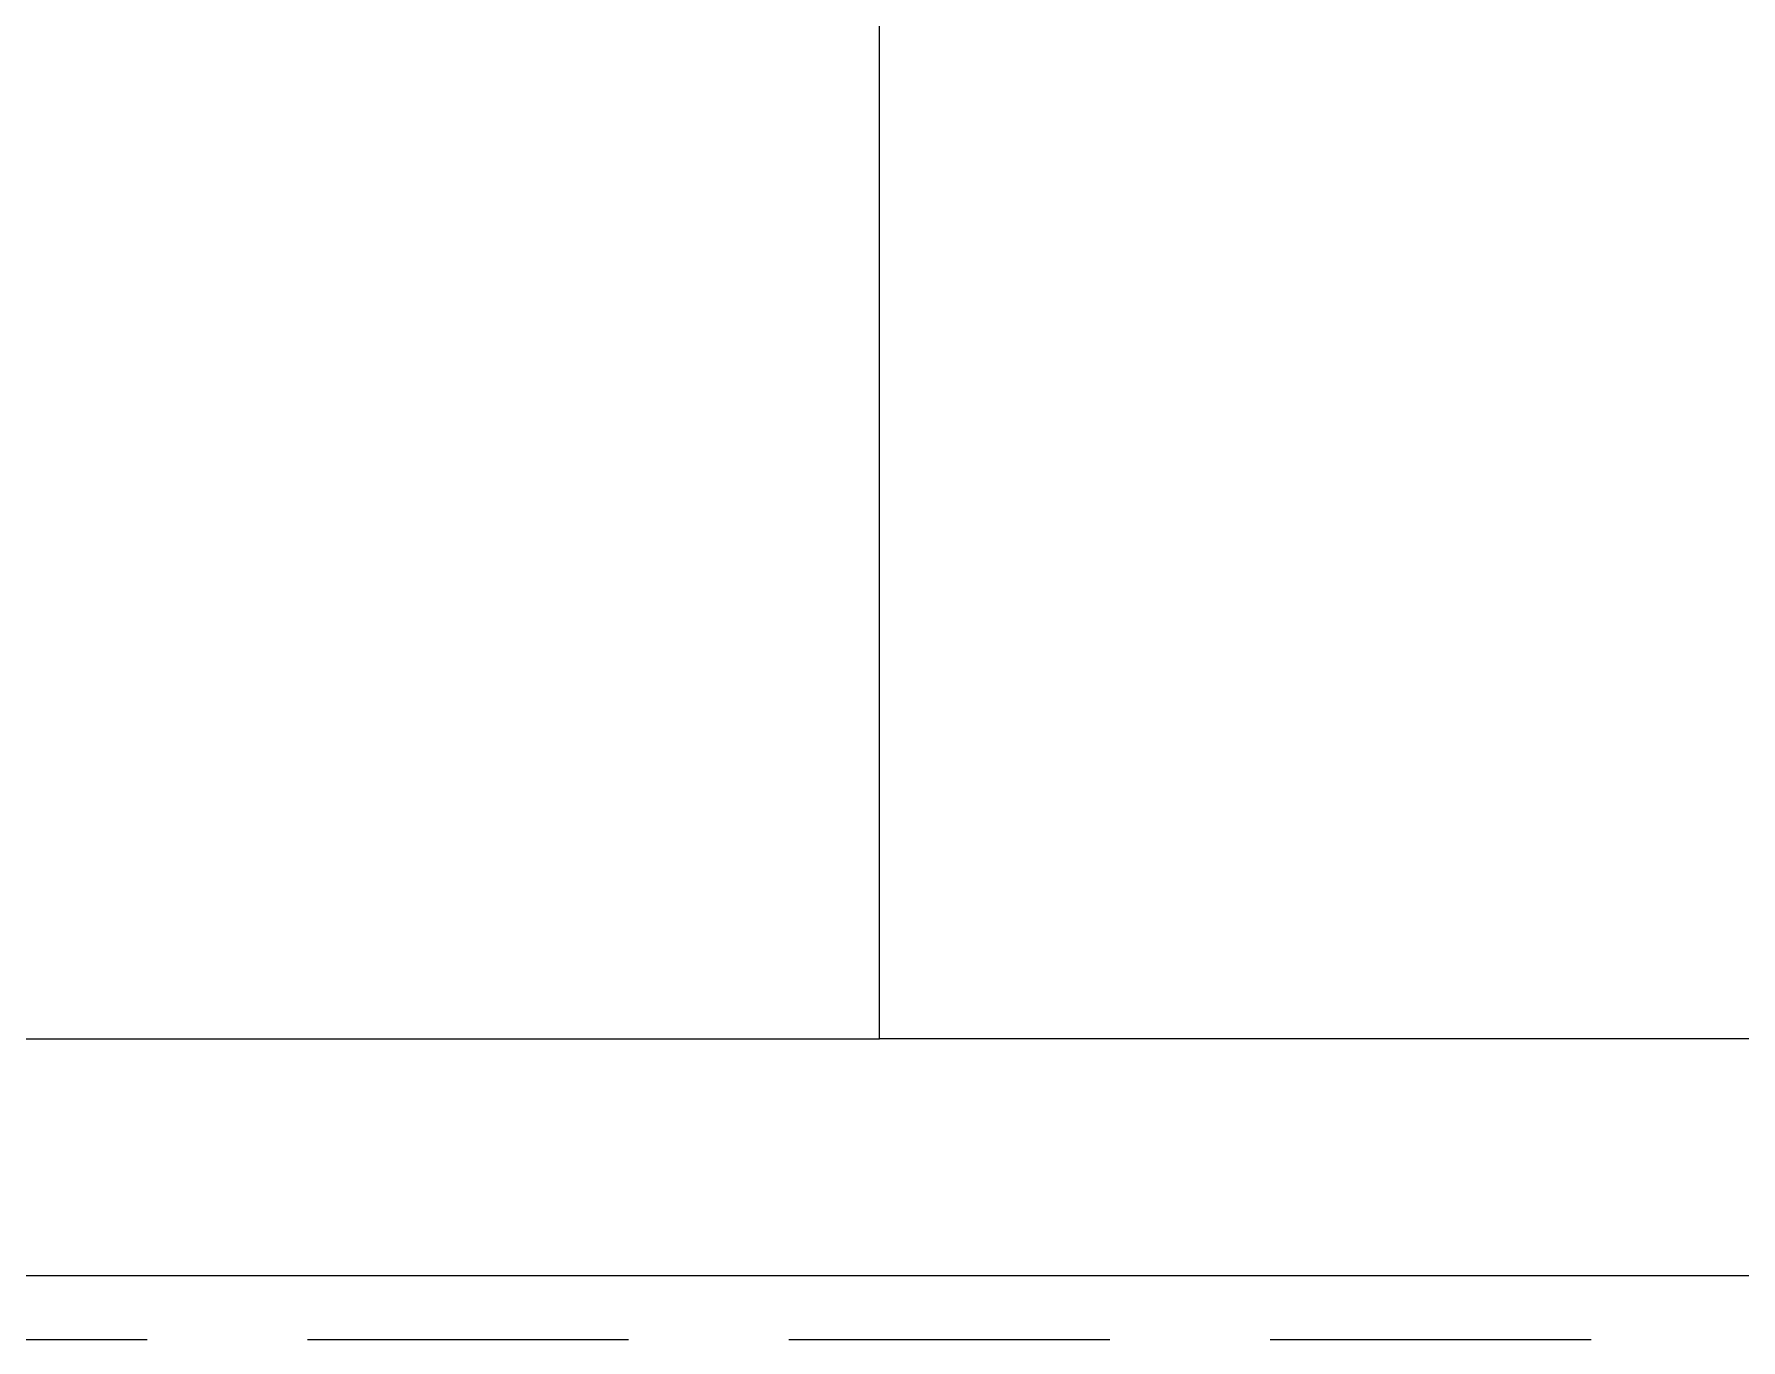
# Model space of a CAD drawing. Header units: metres. Extents: x -13933 to 152404, y -7861 to 21912.
# Drawn here: x 113002 to 113135, y 126.7 to 228.3 of the extents above; entities that cross this region are included whole.
import ezdxf

# ---------------------------------------------------------------- set-up
doc = ezdxf.new("R2010")
doc.units = ezdxf.units.M
doc.header["$LTSCALE"] = 100
doc.header["$MEASUREMENT"] = 0
doc.linetypes.add('HIDDEN', pattern=[0.375, 0.25, -0.125])
doc.layers.add('06A', color=9, linetype='Continuous', lineweight=9)
doc.layers.add('06D', color=9, linetype='Continuous', lineweight=9)

# ---------------------------------------------------------------- blocks, each defined once
blk = doc.blocks.new('p-harpusta-ust')
at = {"layer": '06A'}
blk.add_lwpolyline([(2204.54, -100), (2204.54, 3656)], dxfattribs=at)
at = {"layer": '06D', "linetype": 'HIDDEN'}
blk.add_lwpolyline([(2204.54, 3660), (2209.54, 3660), (2209.54, -80), (752.54, -80), (752.54, 20), (-30.46, 20)], dxfattribs=at)

msp = doc.modelspace()

# ---------------------------------------------------------------- linework, layer by layer
at = {"layer": '06D'}
for points in [[(111413.31, 131.68), (115143.31, 131.68), (115143.31, 1578.68), (113973.34, 1578.68), (113973.34, 2363.68), (113568.34, 2363.68), (113571.31, 3238.68), (111953.34, 3238.68), (111953.34, 2363.68), (111513.31, 2363.68), (111513.31, 1578.68), (111413.31, 1578.68)], [(112567.88, 400.11), (112567.88, 150.11), (113067.88, 150.11), (113067.88, 400.11)], [(113567.88, 400.11), (113567.88, 150.11), (113067.88, 150.11), (113067.88, 400.11)]]:
    msp.add_lwpolyline(points, close=True, dxfattribs=at)

# ---------------------------------------------------------------- block references
at = {"layer": '06D', "rotation": 269.9999999998917}
msp.add_blockref('p-harpusta-ust', (111488.31, 2336.22), dxfattribs=at)

doc.saveas('drawing.dxf')
